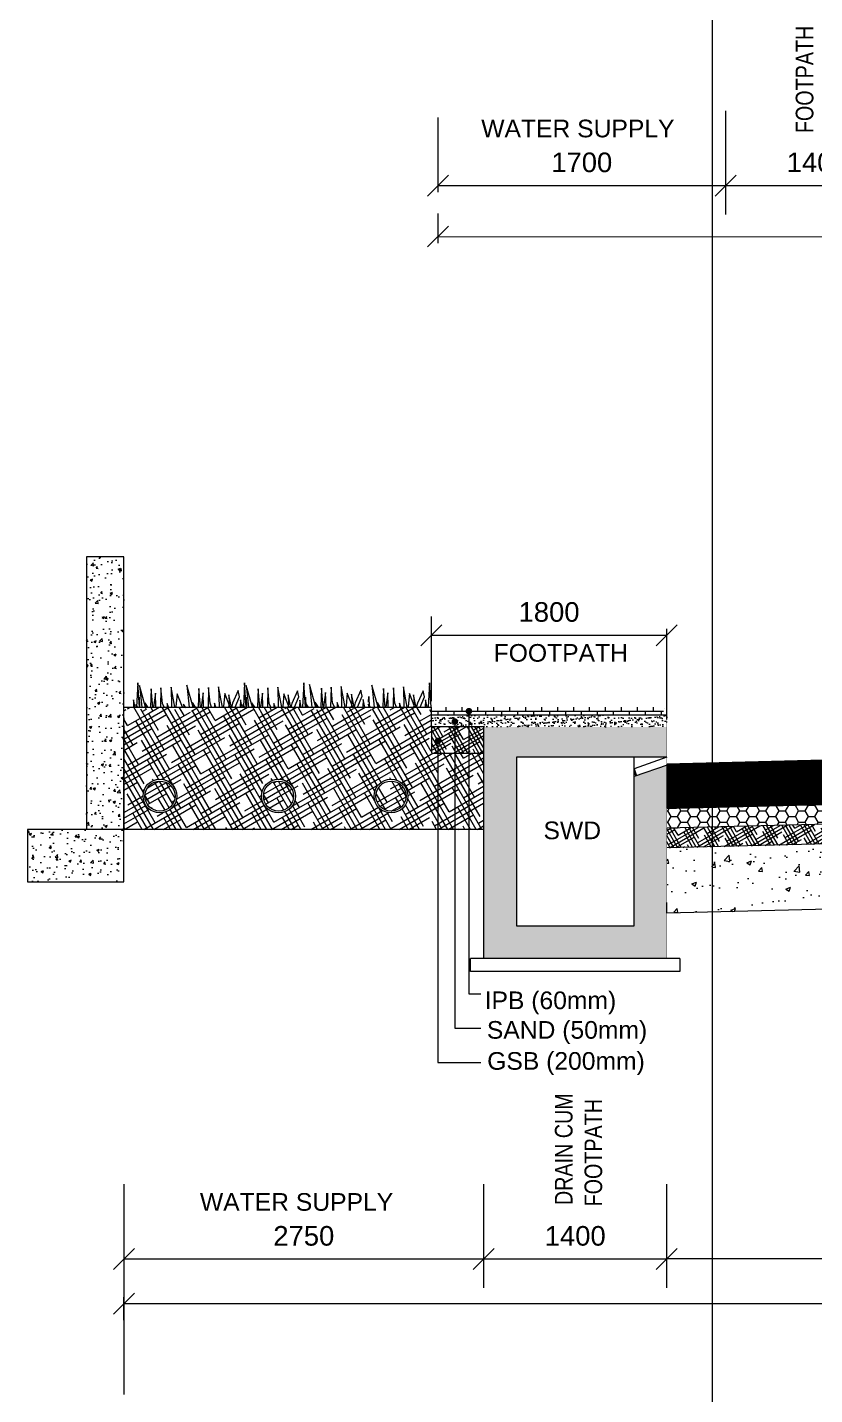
# Model space of a CAD drawing. Header units: inches. Extents: x 1863003 to 1881330, y 133141 to 515800.
# Drawn here: x 1864003 to 1870022, y 217072 to 227531 of the extents above; entities that cross this region are included whole.
import ezdxf

# ---------------------------------------------------------------- set-up
doc = ezdxf.new("R2010")
doc.units = ezdxf.units.IN
doc.header["$MEASUREMENT"] = 0
doc.layers.get('0').update_dxf_attribs({"color": 4, "linetype": 'ELEC_LINE', "lineweight": 13})
doc.layers.get('Defpoints').update_dxf_attribs({"lineweight": 13})
for name, color, linetype, lineweight in [('DIM', 7, 'Continuous', 13), ('DIMEN', 7, 'Continuous', 13), ('HATCH', 252, 'Continuous', 13)]:
    doc.layers.add(name, color=color, linetype=linetype, lineweight=lineweight)
doc.styles.add('ARIAL', font='arial.ttf')
doc.styles.get("Standard").update_dxf_attribs({"font": 'romans.shx'})
doc.linetypes.add('ELEC_LINE', pattern='A,12.7,-5.08,["EL",Standard,S=2.54,R=0,X=-2.54,Y=-1.27],-5.08', length=22.86)
doc.dimstyles.get("Standard").update_dxf_attribs({"dimtxt": 180, "dimasz": 160, "dimexe": 50, "dimexo": 50, "dimgap": 100, "dimtad": 1, "dimdec": 0, "dimzin": 0, "dimdsep": 46, "dimtxsty": 'ARIAL', "dimcen": 0.09, "dimclrd": 256, "dimclre": 256, "dimclrt": 256, "dimadec": 0, "dimazin": 0, "dimtm": 1e-09, "dimtfac": 1, "dimtdec": 0, "dimtofl": 0, "dimtmove": 0, "dimatfit": 3, "dimfxl": 0, "dimtolj": 1, "dimtzin": 0, "dimlwd": 9, "dimlwe": -1, "dimarcsym": 0})

# ---------------------------------------------------------------- blocks, each defined once
blk = doc.blocks.new('_Oblique')
at = {"color": 0, "linetype": 'ByBlock', "lineweight": -2}
blk.add_line((-0.5, -0.5), (0.5, 0.5), dxfattribs=at)
blk = doc.blocks.new('*D205')
at = {"layer": 'Defpoints', "color": 0, "ltscale": 0.02}
for p in [(1867142, 226156), (1879142, 226148), (1879142, 225923)]:
    blk.add_point(p, dxfattribs=at)
at = {"layer": 'DIMEN', "ltscale": 0.02}
for p, q in [((1867142, 226106), (1867142, 225881)), ((1879142, 226098), (1879142, 225873))]:
    blk.add_line(p, q, dxfattribs=at)
at = {"layer": 'DIMEN', "lineweight": 9, "ltscale": 0.02}
blk.add_line((1867142, 225931), (1879142, 225923), dxfattribs=at)
at = {"layer": 'DIMEN', "lineweight": 9, "ltscale": 0.02, "xscale": 160, "yscale": 160, "zscale": 160}
for p, rotation in [((1867142, 225931), 179.9639372158227), ((1879142, 225923), 359.9639372158227)]:
    blk.add_blockref('_Oblique', p, dxfattribs=dict(at, rotation=rotation))
at = {"layer": 'DIMEN', "ltscale": 0.02, "insert": (1873142, 226105), "char_height": 150, "attachment_point": 5, "rotation": 359.9639, "style": 'ARIAL'}
blk.add_mtext('\\A1;12000 ROW', dxfattribs=at)
blk = doc.blocks.new('*D210')
at = {"layer": 'Defpoints', "color": 0, "ltscale": 0.02}
for p in [(1869342, 226320), (1870742, 226320), (1870742, 226320)]:
    blk.add_point(p, dxfattribs=at)
at = {"layer": 'DIMEN', "lineweight": 9, "ltscale": 0.02}
blk.add_line((1869342, 226320), (1870742, 226320), dxfattribs=at)
at = {"layer": 'DIMEN', "lineweight": 9, "ltscale": 0.02, "xscale": 160, "yscale": 160, "zscale": 160, "rotation": 180}
blk.add_blockref('_Oblique', (1869342, 226320), dxfattribs=at)
at = {"layer": 'DIMEN', "lineweight": 9, "ltscale": 0.02, "xscale": 160, "yscale": 160, "zscale": 160}
blk.add_blockref('_Oblique', (1870742, 226320), dxfattribs=at)
at = {"layer": 'DIMEN', "ltscale": 0.02, "insert": (1870042, 226497), "char_height": 150, "attachment_point": 5, "style": 'ARIAL'}
blk.add_mtext('\\A1;1400', dxfattribs=at)
blk = doc.blocks.new('*D211')
at = {"layer": 'Defpoints', "color": 0, "ltscale": 0.02}
for p in [(1867142, 226892), (1869342, 226892), (1869342, 226320)]:
    blk.add_point(p, dxfattribs=at)
at = {"layer": 'DIMEN', "ltscale": 0.02}
for p, q in [((1867142, 226842), (1867142, 226270)), ((1869342, 226842), (1869342, 226270))]:
    blk.add_line(p, q, dxfattribs=at)
at = {"layer": 'DIMEN', "lineweight": 9, "ltscale": 0.02}
blk.add_line((1867142, 226320), (1869342, 226320), dxfattribs=at)
at = {"layer": 'DIMEN', "lineweight": 9, "ltscale": 0.02, "xscale": 160, "yscale": 160, "zscale": 160, "rotation": 180}
blk.add_blockref('_Oblique', (1867142, 226320), dxfattribs=at)
at = {"layer": 'DIMEN', "lineweight": 9, "ltscale": 0.02, "xscale": 160, "yscale": 160, "zscale": 160}
blk.add_blockref('_Oblique', (1869342, 226320), dxfattribs=at)
at = {"layer": 'DIMEN', "ltscale": 0.02, "insert": (1868242, 226497), "char_height": 150, "attachment_point": 5, "style": 'ARIAL'}
blk.add_mtext('\\A1;1700', dxfattribs=at)
blk = doc.blocks.new('*D217')
at = {"layer": 'Defpoints', "color": 0, "ltscale": 0.02}
for p in [(1868892, 218110), (1868892, 218110), (1875892, 218110)]:
    blk.add_point(p, dxfattribs=at)
at = {"layer": 'DIMEN', "lineweight": 9, "ltscale": 0.02}
blk.add_line((1875892, 218110), (1868892, 218110), dxfattribs=at)
at = {"layer": 'DIMEN', "lineweight": 9, "ltscale": 0.02, "xscale": 160, "yscale": 160, "zscale": 160, "rotation": 180}
blk.add_blockref('_Oblique', (1868892, 218110), dxfattribs=at)
at = {"layer": 'DIMEN', "lineweight": 9, "ltscale": 0.02, "xscale": 160, "yscale": 160, "zscale": 160}
blk.add_blockref('_Oblique', (1875892, 218110), dxfattribs=at)
at = {"layer": 'DIMEN', "ltscale": 0.02, "insert": (1872392, 218286), "char_height": 150, "attachment_point": 5, "style": 'ARIAL'}
blk.add_mtext('\\A1;7000', dxfattribs=at)
blk = doc.blocks.new('*D218')
at = {"layer": 'Defpoints', "color": 0, "ltscale": 0.02}
for p in [(1867492, 218110), (1868892, 218110), (1868892, 218110)]:
    blk.add_point(p, dxfattribs=at)
at = {"layer": 'DIMEN', "lineweight": 9, "ltscale": 0.02}
blk.add_line((1867492, 218110), (1868892, 218110), dxfattribs=at)
at = {"layer": 'DIMEN', "lineweight": 9, "ltscale": 0.02, "xscale": 160, "yscale": 160, "zscale": 160, "rotation": 180}
blk.add_blockref('_Oblique', (1867492, 218110), dxfattribs=at)
at = {"layer": 'DIMEN', "lineweight": 9, "ltscale": 0.02, "xscale": 160, "yscale": 160, "zscale": 160}
blk.add_blockref('_Oblique', (1868892, 218110), dxfattribs=at)
at = {"layer": 'DIMEN', "ltscale": 0.02, "insert": (1868192, 218286), "char_height": 150, "attachment_point": 5, "style": 'ARIAL'}
blk.add_mtext('\\A1;1400', dxfattribs=at)
blk = doc.blocks.new('*D219')
at = {"layer": 'Defpoints', "color": 0, "ltscale": 0.02}
for p in [(1879742, 217769), (1864742, 217592), (1879742, 217592)]:
    blk.add_point(p, dxfattribs=at)
at = {"layer": 'DIMEN', "ltscale": 0.02}
for p, q in [((1864742, 217642), (1864742, 217819)), ((1879742, 217642), (1879742, 217819))]:
    blk.add_line(p, q, dxfattribs=at)
at = {"layer": 'DIMEN', "lineweight": 9, "ltscale": 0.02}
blk.add_line((1864742, 217769), (1879742, 217769), dxfattribs=at)
at = {"layer": 'DIMEN', "lineweight": 9, "ltscale": 0.02, "xscale": 160, "yscale": 160, "zscale": 160, "rotation": 180}
blk.add_blockref('_Oblique', (1864742, 217769), dxfattribs=at)
at = {"layer": 'DIMEN', "lineweight": 9, "ltscale": 0.02, "xscale": 160, "yscale": 160, "zscale": 160}
blk.add_blockref('_Oblique', (1879742, 217769), dxfattribs=at)
at = {"layer": 'DIMEN', "ltscale": 0.02, "insert": (1872392, 217947), "char_height": 150, "attachment_point": 5, "style": 'ARIAL'}
blk.add_mtext('\\A1;15000 ROW', dxfattribs=at)
blk = doc.blocks.new('*D214')
at = {"layer": 'Defpoints', "color": 0, "ltscale": 0.02}
for p in [(1864742, 218682), (1867492, 218682), (1867492, 218110)]:
    blk.add_point(p, dxfattribs=at)
at = {"layer": 'DIMEN', "ltscale": 0.02}
for p, q in [((1864742, 218632), (1864742, 218060)), ((1867492, 218632), (1867492, 218060))]:
    blk.add_line(p, q, dxfattribs=at)
at = {"layer": 'DIMEN', "lineweight": 9, "ltscale": 0.02}
blk.add_line((1864742, 218110), (1867492, 218110), dxfattribs=at)
at = {"layer": 'DIMEN', "lineweight": 9, "ltscale": 0.02, "xscale": 160, "yscale": 160, "zscale": 160, "rotation": 180}
blk.add_blockref('_Oblique', (1864742, 218110), dxfattribs=at)
at = {"layer": 'DIMEN', "lineweight": 9, "ltscale": 0.02, "xscale": 160, "yscale": 160, "zscale": 160}
blk.add_blockref('_Oblique', (1867492, 218110), dxfattribs=at)
at = {"layer": 'DIMEN', "ltscale": 0.02, "insert": (1866117, 218286), "char_height": 150, "attachment_point": 5, "style": 'ARIAL'}
blk.add_mtext('\\A1;2750', dxfattribs=at)
blk = doc.blocks.new('*D332')
at = {"layer": 'Defpoints', "color": 0, "ltscale": 0.02}
for p in [(1868892, 222881), (1867092, 222781), (1868892, 222781)]:
    blk.add_point(p, dxfattribs=at)
at = {"layer": 'DIMEN', "ltscale": 0.02}
for p, q in [((1867092, 222831), (1867092, 222931)), ((1868892, 222831), (1868892, 222931))]:
    blk.add_line(p, q, dxfattribs=at)
at = {"layer": 'DIMEN', "lineweight": 9, "ltscale": 0.02}
blk.add_line((1867092, 222881), (1868892, 222881), dxfattribs=at)
at = {"layer": 'DIMEN', "lineweight": 9, "ltscale": 0.02, "xscale": 160, "yscale": 160, "zscale": 160, "rotation": 180}
blk.add_blockref('_Oblique', (1867092, 222881), dxfattribs=at)
at = {"layer": 'DIMEN', "lineweight": 9, "ltscale": 0.02, "xscale": 160, "yscale": 160, "zscale": 160}
blk.add_blockref('_Oblique', (1868892, 222881), dxfattribs=at)
at = {"layer": 'DIMEN', "ltscale": 0.02, "insert": (1867992, 223058), "char_height": 150, "attachment_point": 5, "style": 'ARIAL'}
blk.add_mtext('\\A1;1800', dxfattribs=at)

msp = doc.modelspace()

# ---------------------------------------------------------------- hatches: boundary and pattern name
at = {"layer": 'DIM', "linetype": 'Continuous'}
h = msp.add_hatch(dxfattribs=at)
h.set_pattern_fill('AR-CONC')
h.set_pattern_definition([(50, (1548.67, -290133.98), (182.184669, -15.939086), [19.05, -209.55]), (355, (1548.67, -290133.98), (-35.243421, 191.056845), [15.24, -167.640584]), (100.451445, (1563.85, -290135.3), (146.941247, 175.117752), [16.190009, -178.090245]), (46.1842, (1548.67, -290083.18), (271.07904, -42.042328), [28.575, -314.325]), (96.635558, (1571.26, -290086.68), (237.404134, 247.426125), [24.285023, -267.13561]), (351.184151, (1548.67, -290083.18), (237.404134, 247.426125), [22.859967, -251.45973]), (21, (1574.07, -290095.88), (151.614391, -102.265198), [19.05, -209.55]), (326, (1574.07, -290095.88), (61.802028, 184.187966), [15.24, -167.64]), (71.451445, (1586.7, -290104.4), (213.41642, 81.922769), [16.190009, -178.089938]), (37.5, (1548.67, -290133.98), (3.0886033, 84.5550389), [0, -165.608, 0, -170.18, 0, -168.275]), (7.5, (1548.67, -290133.98), (66.8196625, 100.180575), [0, -97.028, 0, -161.798, 0, -64.135]), (327.5, (1492.03, -290133.98), (135.5905952, -5.728744), [0, -63.5, 0, -198.12, 0, -262.89]), (317.5, (1466.63, -290133.98), (148.1291814, 25.426491), [0, -82.55, 0, -131.572, 0, -186.69])])
h.paths.add_polyline_path([(1864741, 221396.2), (1864003.5, 221396.2), (1864003.5, 220993.8), (1864741, 220993.8)])
h.paths.add_polyline_path([(1864741, 223480.2), (1864456.5, 223480.2), (1864456.5, 221396.2), (1864741, 221396.2)])
at = {"layer": 'DIM', "linetype": 'Continuous', "ltscale": 0.02}
h = msp.add_hatch(dxfattribs=at)
h.set_pattern_fill('HOUND', color=31, scale=600, angle=30, style=0)
h.set_pattern_definition([(30, (-1.328, -290133.978), (111.1538106, 107.47595264), [600, -300]), (120, (-1.328, -290133.978), (42.52404736, -148.6538106), [600, -300])])
h.paths.add_polyline_path([(1865146.2, 221650.6, -1), (1864887.8, 221650.6, -1)], flags=16)
h.paths.add_polyline_path([(1865132.2, 221650.6, -1), (1864901.8, 221650.6, -1)], flags=0)
h.paths.add_polyline_path([(1866052.6, 221650.6, -1), (1865794.1, 221650.6, -1)], flags=16)
h.paths.add_polyline_path([(1866038.6, 221650.6, -1), (1865808.1, 221650.6, -1)], flags=0)
h.paths.add_polyline_path([(1866912.8, 221650.6, -1), (1866654.4, 221650.6, -1)], flags=16)
h.paths.add_polyline_path([(1866898.8, 221650.6, -1), (1866668.4, 221650.6, -1)], flags=0)
edge = h.paths.add_edge_path()
edge.add_line((1864741, 222330), (1864741, 221396.2))
edge.add_line((1864741, 221396.2), (1867491, 221396.2))
edge.add_line((1867491, 221396.2), (1867491, 221978.6))
edge.add_line((1867491, 221978.6), (1867101, 221978.6))
edge.add_arc((1867101, 221988.6), 10, 180, 270, ccw=False)
edge.add_line((1867091, 221988.6), (1867091, 222187.7))
edge.add_line((1867091, 222187.7), (1867091, 222330))
edge.add_line((1867091, 222330), (1867014.2, 222330))
edge.add_line((1867014.2, 222330), (1867014, 222326.6))
edge.add_line((1867014, 222326.6), (1867013.3, 222330))
edge.add_line((1867013.3, 222330), (1866984.9, 222330))
edge.add_line((1866984.9, 222330), (1866984.4, 222311.6))
edge.add_line((1866984.4, 222311.6), (1866958.7, 222330))
edge.add_line((1866958.7, 222330), (1866904.9, 222330))
edge.add_line((1866904.9, 222330), (1866906.3, 222326.5))
edge.add_line((1866906.3, 222326.5), (1866895.2, 222330))
edge.add_line((1866895.2, 222330), (1866780.5, 222330))
edge.add_line((1866780.5, 222330), (1866776.4, 222302))
edge.add_line((1866776.4, 222302), (1866766.9, 222330))
edge.add_line((1866766.9, 222330), (1866739.6, 222330))
edge.add_line((1866739.6, 222330), (1866739.6, 222316))
edge.add_line((1866739.6, 222316), (1866731.9, 222330))
edge.add_line((1866731.9, 222330), (1866675.8, 222330))
edge.add_line((1866675.8, 222330), (1866675.4, 222309.1))
edge.add_line((1866675.4, 222309.1), (1866666.2, 222330))
edge.add_line((1866666.2, 222330), (1866646.9, 222330))
edge.add_line((1866646.9, 222330), (1866634.3, 222287.7))
edge.add_line((1866634.3, 222287.7), (1866633.2, 222330))
edge.add_line((1866633.2, 222330), (1866546.2, 222330))
edge.add_line((1866546.2, 222330), (1866547.7, 222322.8))
edge.add_line((1866547.7, 222322.8), (1866545.6, 222330))
edge.add_line((1866545.6, 222330), (1866499.5, 222330))
edge.add_line((1866499.5, 222330), (1866501.2, 222313.9))
edge.add_line((1866501.2, 222313.9), (1866489.7, 222330))
edge.add_line((1866489.7, 222330), (1866250.8, 222330))
edge.add_line((1866250.8, 222330), (1866250.6, 222325.9))
edge.add_line((1866250.6, 222325.9), (1866249.7, 222330))
edge.add_line((1866249.7, 222330), (1866215.9, 222330))
edge.add_line((1866215.9, 222330), (1866215.3, 222308))
edge.add_line((1866215.3, 222308), (1866184.8, 222330))
edge.add_line((1866184.8, 222330), (1866120.7, 222330))
edge.add_line((1866120.7, 222330), (1866122.4, 222325.8))
edge.add_line((1866122.4, 222325.8), (1866109.1, 222330))
edge.add_line((1866109.1, 222330), (1865972.5, 222330))
edge.add_line((1865972.5, 222330), (1865967.7, 222296.7))
edge.add_line((1865967.7, 222296.7), (1865956.4, 222330))
edge.add_line((1865956.4, 222330), (1865923.8, 222330))
edge.add_line((1865923.8, 222330), (1865923.9, 222313.3))
edge.add_line((1865923.9, 222313.3), (1865914.7, 222330))
edge.add_line((1865914.7, 222330), (1865848, 222330))
edge.add_line((1865848, 222330), (1865847.5, 222305.1))
edge.add_line((1865847.5, 222305.1), (1865836.5, 222330))
edge.add_line((1865836.5, 222330), (1865813.6, 222330))
edge.add_line((1865813.6, 222330), (1865798.6, 222279.7))
edge.add_line((1865798.6, 222279.7), (1865797.2, 222330))
edge.add_line((1865797.2, 222330), (1865693.6, 222330))
edge.add_line((1865693.6, 222330), (1865695.4, 222321.5))
edge.add_line((1865695.4, 222321.5), (1865693, 222330))
edge.add_line((1865693, 222330), (1865638.1, 222330))
edge.add_line((1865638.1, 222330), (1865640, 222310.8))
edge.add_line((1865640, 222310.8), (1865626.4, 222330))
edge.add_line((1865626.4, 222330), (1865357.7, 222330))
edge.add_line((1865357.7, 222330), (1865358.1, 222316.7))
edge.add_line((1865358.1, 222316.7), (1865357.2, 222330))
edge.add_line((1865357.2, 222330), (1865306.6, 222330))
edge.add_line((1865306.6, 222330), (1865305.6, 222311.2))
edge.add_line((1865305.6, 222311.2), (1865301.4, 222330))
edge.add_line((1865301.4, 222330), (1865259.8, 222330))
edge.add_line((1865259.8, 222330), (1865258.6, 222287.3))
edge.add_line((1865258.6, 222287.3), (1865199.3, 222330))
edge.add_line((1865199.3, 222330), (1865127.2, 222330))
edge.add_line((1865127.2, 222330), (1865134.7, 222311.1))
edge.add_line((1865134.7, 222311.1), (1865074.8, 222330))
edge.add_line((1865074.8, 222330), (1865001, 222330))
edge.add_line((1865001, 222330), (1865000.6, 222323.6))
edge.add_line((1865000.6, 222323.6), (1864999.4, 222330))
edge.add_line((1864999.4, 222330), (1864936.8, 222330))
edge.add_line((1864936.8, 222330), (1864928.5, 222272.2))
edge.add_line((1864928.5, 222272.2), (1864908.8, 222330))
edge.add_line((1864908.8, 222330), (1864869.9, 222330))
edge.add_line((1864869.9, 222330), (1864870, 222294.3))
edge.add_line((1864870, 222294.3), (1864850.5, 222330))
edge.add_line((1864850.5, 222330), (1864769, 222330))
edge.add_line((1864769, 222330), (1864768.1, 222283.5))
edge.add_line((1864768.1, 222283.5), (1864747.6, 222330))
edge.add_line((1864747.6, 222330), (1864741, 222330))
at = {"layer": 'DIM', "linetype": 'Continuous'}
h = msp.add_hatch(dxfattribs=at)
h.set_pattern_fill('AR-BRSTD', scale=0.6)
h.set_pattern_definition([(0, (0, -289991.59), (0, 40.64508), []), (90, (0, -289991.59), (-60.96, 40.64508), [40.64508, -40.64508])])
h.paths.add_polyline_path([(1868892.3, 222270), (1868842.3, 222330), (1867092.3, 222330), (1867092.3, 222270)])
h = msp.add_hatch(dxfattribs=at)
h.set_pattern_fill('AR-SAND')
h.set_pattern_definition([(37.5, (0, -289991.59), (-1.6000313, 48.9413237), [0, -38.608, 0, -43.18, 0, -41.275]), (7.5, (0, -289991.59), (44.9523283, 71.68251), [0, -20.828, 0, -34.798, 0, -13.335]), (327.5, (-31.24, -289991.59), (79.099237, 0.1437185), [0, -12.7, 0, -45.72, 0, -59.69]), (317.5, (-31.24, -289991.59), (76.3556452, 22.2929323), [0, -6.35, 0, -29.972, 0, -34.29])])
h.paths.add_polyline_path([(1868892.3, 222180), (1868892.3, 222270), (1867092.3, 222270), (1867092.3, 222180)])
at = {"layer": 'DIM', "linetype": 'Continuous', "ltscale": 0.02}
h = msp.add_hatch(dxfattribs=at)
h.set_pattern_fill('HOUND', color=130, scale=400, angle=30, style=0)
h.set_pattern_definition([(30, (0, -289991.588), (74.10254038, 71.6506351), [400, -200]), (120, (0, -289991.588), (28.3493649, -99.10254038), [400, -200])])
h.paths.add_polyline_path([(1867492.3, 221980), (1867492.3, 222180), (1867092.3, 222180), (1867092.3, 222151.2), (1867092.3, 221980)])
at = {"layer": 'DIM', "linetype": 'Continuous'}
h = msp.add_hatch(dxfattribs=at)
h.set_pattern_fill('AR-CONC', scale=10)
h.set_pattern_definition([(50, (0, 83931.67), (71.7260183, -6.2752135), [7.5, -82.5]), (355, (0, 83931.67), (-13.8751334, 75.2192134), [6, -66]), (100.4514445, (5.98, 83931.15), (57.8508847, 68.943999), [6.3740192, -70.1142112]), (46.1842, (0, 83951.67), (106.724133, -16.551928), [11.25, -123.75]), (96.6356355, (8.89, 83950.29), (93.4661946, 97.41186), [9.561034, -105.171376]), (351.184164, (0, 83951.67), (93.4661945, 97.41186), [9, -99]), (21, (10, 83946.67), (59.6907052, -40.261889), [7.5, -82.5]), (326, (10, 83946.67), (24.3315332, 72.5150045), [6, -66]), (71.4514447, (14.974, 83943.315), (84.0222377, 32.2531153), [6.374019, -70.1142112]), (37.5, (0, 83931.67), (1.21598553, 33.2893854), [0, -65.2, 0, -67, 0, -66.25]), (7.5, (0, 83931.67), (26.30695374, 39.4411712), [0, -38.2, 0, -63.7, 0, -25.25]), (327.5, (-22.3, 83931.67), (53.3822436, -2.25548717), [0, -25, 0, -78, 0, -103.5]), (317.5, (-32.3, 83931.67), (58.3186169, 10.0104982), [0, -32.5, 0, -51.8, 0, -73.5])])
h.paths.add_polyline_path([(1867492.3, 220408.1), (1868892.3, 220408.1), (1868892.3, 221887.7), (1868642.3, 221799.4), (1868642.3, 220658.1), (1867742.3, 220658.1), (1867742.3, 221947.7), (1868892.3, 221947.7), (1868892.3, 222180), (1867492.3, 222180)])
at = {"layer": 'DIM', "linetype": 'Continuous', "ltscale": 0.02}
h = msp.add_hatch(dxfattribs=at)
h.set_pattern_fill('HONEY', color=31, scale=400, style=0)
h.set_pattern_definition([(0, (0, -290283.978), (75, 43.3012702), [50, -100]), (120, (0, -290283.978), (-75, 43.3012702), [50, -100]), (60, (0, -290283.978), (2e-14, 86.6025404), [-100, 50])])
h.paths.add_polyline_path([(1868892.3, 221555.2), (1872392.3, 221642.7), (1872392.3, 221492.7), (1868892.3, 221405.1)])
h = msp.add_hatch(dxfattribs=at)
h.set_pattern_fill('HOUND', color=130, scale=400, angle=30, style=0)
h.set_pattern_definition([(30, (0, -290283.978), (74.10254038, 71.6506351), [400, -200]), (120, (0, -290283.978), (28.3493649, -99.10254038), [400, -200])])
h.paths.add_polyline_path([(1868892.3, 221405.1), (1872392.3, 221492.7), (1872392.3, 221342.6), (1868892.3, 221255.1)])
h = msp.add_hatch(dxfattribs=at)
h.set_pattern_fill('AR-CONC', scale=50, style=0)
h.set_pattern_definition([(50, (0, -290283.98), (358.63009, -31.376067), [37.5, -412.5]), (355, (0, -290283.98), (-69.37567, 376.09607), [30, -330]), (100.451444, (29.9, -290286.6), (289.254423, 344.719995), [31.870096, -350.571056]), (46.1842, (0, -290183.98), (533.62067, -82.75964), [56.25, -618.75]), (96.635635, (44.47, -290190.9), (467.33097, 487.0593), [47.80517, -525.85688]), (351.184164, (0, -290184), (467.33097, 487.0593), [45, -495]), (21, (50, -290208.98), (298.453526, -201.309445), [37.5, -412.5]), (326, (50, -290208.98), (121.657666, 362.57502), [30, -330]), (71.451445, (74.87, -290225.75), (420.11119, 161.265576), [31.870095, -350.571056]), (37.5, (0, -290283.98), (6.079928, 166.446927), [0, -326, 0, -335, 0, -331.25]), (7.5, (0, -290283.98), (131.534769, 197.205856), [0, -191, 0, -318.5, 0, -126.25]), (327.5, (-111.5, -290283.98), (266.911218, -11.277436), [0, -125, 0, -390, 0, -517.5]), (317.5, (-161.5, -290283.98), (291.593085, 50.05249), [0, -162.5, 0, -259, 0, -367.5])])
h.paths.add_polyline_path([(1868892.3, 221255.1), (1872392.3, 221342.6), (1872392.3, 220842.4), (1868892.3, 220754.9)])
at = {"layer": 'HATCH', "linetype": 'Continuous', "ltscale": 0.02}
h = msp.add_hatch(dxfattribs=at)
h.set_pattern_fill('ANSI31', color=141, scale=10)
h.set_pattern_definition([(45, (0, -290283.9777), (-0.8838834765, 0.8838834765), [])])
h.paths.add_polyline_path([(1868892.3, 221887.7), (1868892.3, 221895.3), (1872392.3, 221982.8), (1872392.3, 221642.7), (1868892.3, 221555.2)])

# ---------------------------------------------------------------- linework, layer by layer
at = {"color": 8, "linetype": 'Continuous', "ltscale": 0.02}
msp.add_xline((1869242.3, 502880.9), (0, 1), dxfattribs=at)
for points in [[(1869342.3, 226100.1), (1869342.3, 226892.5)], [(1864742.3, 217072.3), (1864742.3, 218681.9)], [(1867492.3, 217889.5), (1867492.3, 218681.9)], [(1868892.3, 217889.5), (1868892.3, 218681.9)]]:
    msp.add_lwpolyline(points, dxfattribs=at)
at = {"color": 66, "linetype": 'Continuous', "lineweight": 9, "ltscale": 0.25, "flags": 128}
for points in [[(1864860.1, 222330), (1864847.6, 222517.7), (1864838, 222330)], [(1864907.8, 222330), (1864860.1, 222497.8), (1864877.4, 222330)], [(1864963.7, 222330), (1864950.5, 222471.7), (1864945.7, 222330)], [(1865048.2, 222330), (1865036.4, 222359.3), (1865024.7, 222479), (1865021.7, 222330)], [(1865131, 222330), (1865102, 222484.8), (1865105.1, 222330)], [(1865271.6, 222330), (1865223.6, 222499.1), (1865241.1, 222330)], [(1865327.3, 222330), (1865314.1, 222473), (1865309.2, 222330)], [(1865412.2, 222330), (1865399.9, 222360.5), (1865388.2, 222480.2), (1865385.2, 222330)], [(1865494.8, 222330), (1865465.5, 222486.1), (1865468.6, 222330)], [(1865592.8, 222330), (1865625.7, 222410.4), (1865615.8, 222457.3), (1865572.9, 222360.7), (1865564.3, 222329.3), (1865543.5, 222426), (1865546.6, 222358.7), (1865541.9, 222330)], [(1865676.9, 222330), (1865664.4, 222517.7), (1865654.8, 222330)], [(1865724.6, 222330), (1865676.9, 222497.8), (1865694.3, 222330)], [(1865780.5, 222330), (1865767.3, 222471.7), (1865762.5, 222330)], [(1865865, 222330), (1865853.2, 222359.3), (1865841.5, 222479), (1865838.5, 222330)], [(1865947.8, 222330), (1865918.8, 222484.8), (1865921.9, 222330)], [(1866046.6, 222330), (1866079, 222409.1), (1866069.1, 222456), (1866026.2, 222359.4), (1866017.6, 222328), (1865996.8, 222424.8), (1865999.9, 222357.5), (1865995.4, 222330)], [(1866130.1, 222330), (1866117.7, 222516.4), (1866108.1, 222330)], [(1866209.9, 222330), (1866160.7, 222503.1), (1866178.6, 222330)], [(1866264.8, 222330), (1866251.2, 222476.9), (1866246.1, 222330)], [(1866350.9, 222330), (1866337, 222364.5), (1866325.3, 222484.2), (1866322.2, 222330)], [(1866432.6, 222330), (1866402.6, 222490), (1866405.8, 222330)], [(1866528.3, 222330), (1866562.8, 222414.4), (1866552.9, 222461.2), (1866510, 222364.7), (1866501.4, 222333.2), (1866480.6, 222430), (1866483.7, 222362.7), (1866478.4, 222330)], [(1866684.3, 222330), (1866636.4, 222498.8), (1866653.8, 222330)], [(1866740, 222330), (1866726.8, 222472.7), (1866721.9, 222330)], [(1866826.2, 222330), (1866814, 222360.3), (1866802.3, 222479.9), (1866799.3, 222330)], [(1866907.5, 222330), (1866878.3, 222485.8), (1866881.3, 222330)], [(1867005.7, 222330), (1867038.5, 222410.1), (1867028.6, 222457), (1866985.7, 222360.4), (1866977, 222329), (1866956.3, 222425.8), (1866959.4, 222358.4), (1866954.7, 222330)], [(1867091, 222330), (1867078.5, 222517.4), (1867068.9, 222330)], [(1864828.1, 222330), (1864815.6, 222386.7), (1864814, 222330)], [(1864848.7, 222330), (1864833.4, 222351.6), (1864836.6, 222330)], [(1864857.8, 222364.8), (1864859.3, 222407.6), (1864861.4, 222330)], [(1864924.5, 222330), (1864903.4, 222364.9), (1864910.8, 222330)], [(1864986.1, 222330), (1864983.1, 222438.3), (1864968.8, 222330)], [(1865081.5, 222330), (1865071.3, 222360.1), (1865071.4, 222330)], [(1865189.2, 222330), (1865148.6, 222433.4), (1865139.1, 222336.1), (1865138.7, 222330)], [(1865213.1, 222330), (1865196.9, 222352.8), (1865200.3, 222330)], [(1865288.8, 222330), (1865266.9, 222366.1), (1865274.5, 222330)], [(1865349.7, 222330), (1865346.6, 222439.5), (1865332.2, 222330)], [(1865445.4, 222330), (1865434.8, 222361.4), (1865434.9, 222330)], [(1865553.2, 222330), (1865512.1, 222434.7), (1865502.6, 222337.3), (1865502.2, 222330)], [(1865644.9, 222330), (1865632.4, 222386.7), (1865630.8, 222330)], [(1865665.5, 222330), (1865650.2, 222351.6), (1865653.4, 222330)], [(1865674.6, 222364.8), (1865676.1, 222407.6), (1865678.2, 222330)], [(1865741.3, 222330), (1865720.2, 222364.9), (1865727.6, 222330)], [(1865802.9, 222330), (1865799.9, 222438.3), (1865785.6, 222330)], [(1865898.3, 222330), (1865888.1, 222360.1), (1865888.2, 222330)], [(1866006, 222330), (1865965.4, 222433.4), (1865955.9, 222336.1), (1865955.5, 222330)], [(1866097.9, 222330), (1866085.7, 222385.5), (1866084.1, 222330)], [(1866127.9, 222363.5), (1866129.4, 222406.3), (1866131.5, 222330)], [(1866153, 222330), (1866134, 222356.8), (1866138, 222330)], [(1866228.3, 222330), (1866204, 222370.1), (1866212.5, 222330)], [(1866286.9, 222330), (1866283.7, 222443.5), (1866268.7, 222330)], [(1866383.9, 222330), (1866371.9, 222365.3), (1866372, 222330)], [(1866491.8, 222330), (1866449.2, 222438.7), (1866439.7, 222341.3), (1866439, 222330)], [(1866582.9, 222330), (1866569.5, 222390.7), (1866567.7, 222330)], [(1866625.6, 222330), (1866609.7, 222352.6), (1866613, 222330)], [(1866611.7, 222368.8), (1866613.2, 222411.6), (1866615.4, 222330)], [(1866701.3, 222330), (1866679.7, 222365.8), (1866687.2, 222330)], [(1866762.4, 222330), (1866759.4, 222439.3), (1866744.9, 222330)], [(1866858.1, 222330), (1866847.5, 222361.1), (1866847.7, 222330)], [(1866965.8, 222330), (1866924.9, 222434.4), (1866915.3, 222337), (1866914.9, 222330)], [(1867058.9, 222330), (1867046.4, 222386.4), (1867044.8, 222330)]]:
    msp.add_lwpolyline(points, dxfattribs=at)
at = {"color": 7, "linetype": 'Continuous', "ltscale": 0.02, "const_width": 0.2}
msp.add_lwpolyline([(1867092.3, 222330), (1868842.3, 222330, -0.4142136), (1868892.3, 222280), (1868892.3, 220408.1)], format="xyb", dxfattribs=at)
at = {"color": 7, "linetype": 'Continuous', "ltscale": 0.02}
for points in [[(1867092.3, 222187.7), (1867092.3, 222330)], [(1867492.3, 220408.1), (1867492.3, 222180)], [(1867742.3, 221947.7), (1867742.3, 220658.1), (1868642.3, 220658.1), (1868642.3, 221947.7)], [(1868892.3, 221947.7), (1867742.3, 221947.7)], [(1867392.3, 220308.1), (1867392.3, 220408.1)], [(1868992.3, 220408.1), (1867392.3, 220408.1)], [(1868992.3, 220408.1), (1868992.3, 220308.1)], [(1868992.3, 220308.1), (1867392.3, 220308.1)]]:
    msp.add_lwpolyline(points, dxfattribs=at)
at = {"color": 7, "linetype": 'Continuous', "ltscale": 0.02, "const_width": 0.2}
msp.add_lwpolyline([(1868892.3, 222180), (1867092.3, 222180)], dxfattribs=at)
at = {"color": 6, "linetype": 'Continuous', "ltscale": 0.02}
for points in [[(1872392.3, 221982.8), (1868892.3, 221895.3)], [(1872392.3, 221642.7), (1868892.3, 221555.2)], [(1872392.3, 221492.7), (1868892.3, 221405.1)], [(1872392.3, 221342.6), (1868892.3, 221255.1)], [(1872404.8, 220842.8), (1868892.3, 220754.9), (1868892.3, 220837.7)]]:
    msp.add_lwpolyline(points, dxfattribs=at)
at = {"layer": 'DIM', "color": 7, "linetype": 'Continuous'}
for points in [[(1864741, 221396.2), (1864741, 223480.2), (1864456.5, 223480.2), (1864456.5, 221396.2)], [(1864741, 222330), (1867091, 222330)], [(1868892.3, 222270), (1867092.3, 222270)], [(1864741, 222187.7), (1864741, 221396.2)], [(1867492.3, 222180), (1867092.3, 222180)], [(1868892.3, 221947.7), (1868642.3, 221859.5)], [(1868894.2, 221888.3), (1868642.3, 221799.4)], [(1868642.3, 221859.5), (1868661.2, 221806.1)], [(1864741, 221396.2), (1864003.5, 221396.2), (1864003.5, 220993.8), (1864741, 220993.8), (1864741, 221396.2)], [(1867491, 221396.2), (1864741, 221396.2)]]:
    msp.add_lwpolyline(points, dxfattribs=at)
at = {"layer": 'DIM', "color": 8, "linetype": 'Continuous'}
for points in [[(1867092.3, 222377.5), (1867092.3, 223023.6)], [(1868892.3, 222235.5), (1868892.3, 222881.6)]]:
    msp.add_lwpolyline(points, dxfattribs=at)
at = {"layer": 'DIM', "color": 7, "linetype": 'Continuous'}
msp.add_lwpolyline([(1867092.3, 222187.7), (1867092.3, 221988.6, 0.4142136), (1867102.3, 221978.6), (1867492.3, 221978.6)], format="xyb", dxfattribs=at)
for centre, radius in [((1865017, 221650.6), 129.2), ((1865017, 221650.6), 115.2), ((1865923.4, 221650.6), 129.2), ((1865923.4, 221650.6), 115.2), ((1866783.6, 221650.6), 129.2), ((1866783.6, 221650.6), 115.2)]:
    msp.add_circle(centre, radius, dxfattribs=at)
msp.add_arc((1868691, 221846.6), 50.4, 165.21673, 233.66362, dxfattribs=at)

# ---------------------------------------------------------------- texts
at = {"layer": 'DIMEN', "linetype": 'Continuous', "style": 'ARIAL', "width": 0.8}
for s, p in [('FOOTPATH', (1870012.7, 226721.7)), ('DRAIN CUM', (1868171.4, 218522.5)), ('FOOTPATH', (1868397.9, 218512.4))]:
    msp.add_text(s, height=135, rotation=90, dxfattribs=at).set_placement(p)
at = {"layer": 'DIMEN', "linetype": 'Continuous', "style": 'ARIAL'}
for s, p in [('WATER SUPPLY', (1867473.5, 226689.5)), ('FOOTPATH', (1867568.3, 222678.5)), ('SWD', (1867949.6, 221321)), ('IPB (60mm)', (1867499.5, 220021)), ('SAND (50mm)', (1867516.5, 219794.9)), ('GSB (200mm)', (1867519, 219557.5)), ('WATER SUPPLY', (1865322.8, 218478.8))]:
    msp.add_text(s, height=135, dxfattribs=at).set_placement(p)

# ---------------------------------------------------------------- dimensions: what is measured, and where the dimension line sits
at = {"layer": 'DIMEN', "ltscale": 0.02}
for p1, p2, distance, text, picture, middle in [((1867142.2, 226892.5), (1869342.3, 226892.5), -572.2, '1700', '*D211', (1868242.2, 226496.9)), ((1867142.3, 226155.5), (1879142.3, 226148), -224.8, '12000 ROW', '*D205', (1873142.3, 226104.5))]:
    dim = msp.add_aligned_dim(p1=p1, p2=p2, distance=distance, text=text, dimstyle='Standard', override={"dimtxt": 150, "dimblk1": 'Oblique', "dimblk2": 'Oblique', "dimsah": 1}, dxfattribs=at)
    dim.commit()
    dim.dimension.update_dxf_attribs({"geometry": picture, "text_midpoint": middle})
for p1, p2, distance, picture, middle in [((1869342.3, 226320.3), (1870742.3, 226320.3), 0, '*D210', (1870042.3, 226496.9)), ((1867092.3, 222780.6), (1868892.3, 222780.6), 100.6, '*D332', (1867992.3, 223057.8)), ((1864742.3, 218681.9), (1867492.3, 218681.9), -572.2, '*D214', (1866117.3, 218286.3)), ((1867492.3, 218109.7), (1868892.3, 218109.7), 0, '*D218', (1868192.3, 218286.3)), ((1875892.3, 218109.7), (1868892.3, 218109.7), 0, '*D217', (1872392.3, 218286.3))]:
    dim = msp.add_aligned_dim(p1=p1, p2=p2, distance=distance, dimstyle='Standard', override={"dimtxt": 150, "dimblk1": 'Oblique', "dimblk2": 'Oblique', "dimsah": 1}, dxfattribs=at)
    dim.commit()
    dim.dimension.update_dxf_attribs({"geometry": picture, "text_midpoint": middle})
dim = msp.add_linear_dim(base=(1879742.3, 217769.4), p1=(1864742.3, 217591.8), p2=(1879742.3, 217591.8), angle=0, text='<> ROW', dimstyle='Standard', override={"dimtxt": 150, "dimblk1": 'Oblique', "dimblk2": 'Oblique', "dimsah": 1}, dxfattribs=at)
dim.commit()
dim.dimension.update_dxf_attribs({"geometry": '*D219', "text_midpoint": (1872392.3, 217769.4), "dimtype": 161})

# ---------------------------------------------------------------- leaders
at = {"layer": 'DIMEN', "lineweight": 9, "ltscale": 0.02}
for points in [[(1867271.6, 222220.6), (1867271.6, 219874.6), (1867471.6, 219874.6)], [(1867379.3, 222300.3), (1867379.3, 220137.1), (1867471.6, 220137.1)], [(1867142.3, 222072.2), (1867142.3, 219612.1), (1867471.6, 219612.1)]]:
    msp.add_leader(points, dimstyle='Standard', override={"dimasz": 50, "dimldrblk": 'Dot'}, dxfattribs=at)

doc.saveas('drawing.dxf')
